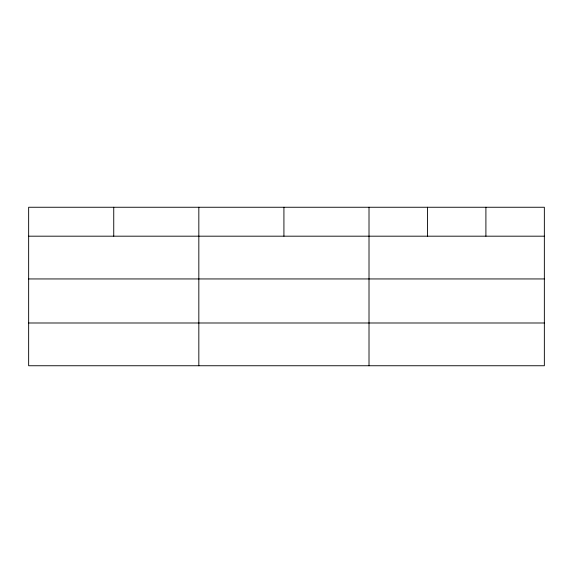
<?xml version="1.0" encoding="UTF-8"?>
<svg xmlns="http://www.w3.org/2000/svg" width="573" height="573" viewBox="0 0 573 573"><rect width="100%" height="100%" fill="white"/><g stroke="black" fill="none" stroke-linecap="round" stroke-linejoin="round"><path stroke-width="0.86" d="M544.35 278.944L544.35 207.254L28.65 207.254L28.65 365.746L544.35 365.746L544.35 278.944L28.65 278.944M28.65 236.183L544.35 236.183M28.65 322.993L544.35 322.993M485.904 207.254L485.904 236.183M427.458 207.254L427.458 236.183M369.012 207.254L369.012 365.746M283.921 207.254L283.921 236.183M198.831 207.254L198.831 365.746M113.741 207.254L113.741 236.183"/></g></svg>
